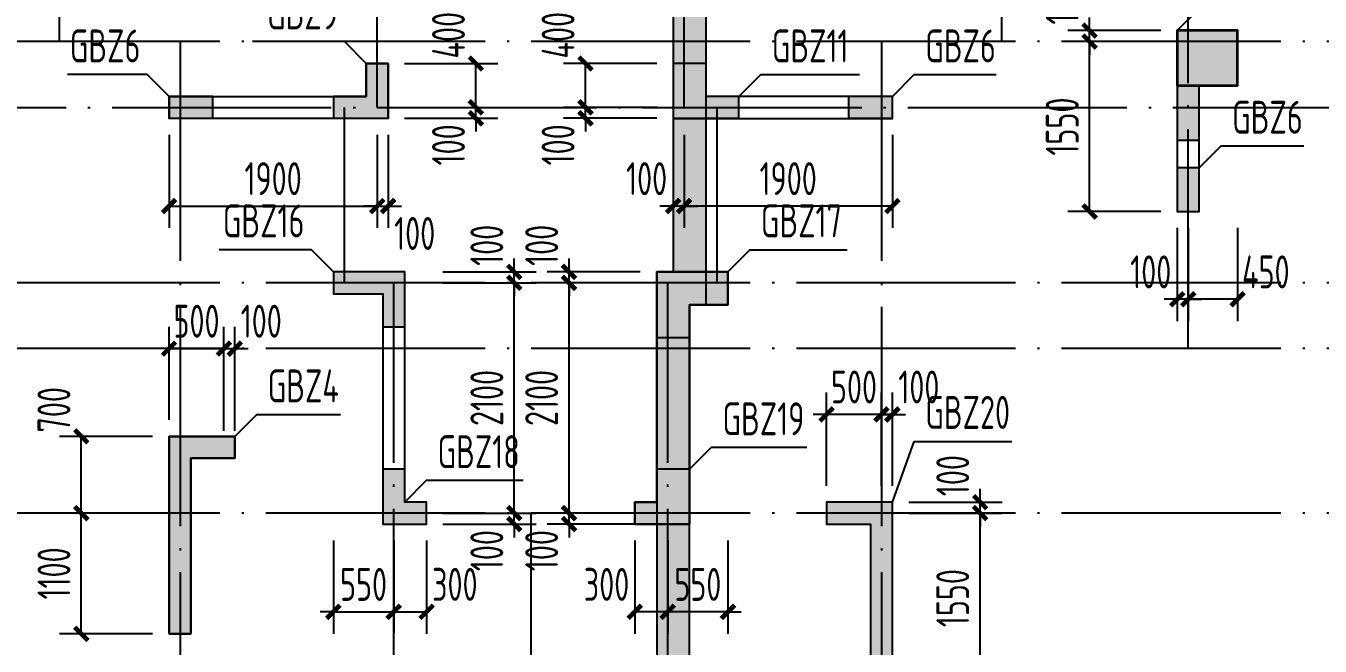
# Model space of a CAD drawing. Extents: x -1712635 to -854203, y -534641 to -21985.
# Drawn here: x -1350826 to -1339017, y -79201 to -73545 of the extents above; entities that cross this region are included whole.
import ezdxf
from ezdxf.enums import TextEntityAlignment as Align

# ---------------------------------------------------------------- set-up
doc = ezdxf.new("R2010")
doc.units = 0
doc.header["$LTSCALE"] = 1000
doc.linetypes.add('DOTE', pattern=[2.42, 2, -0.2, 0.02, -0.2])
doc.layers.get('0').update_dxf_attribs({"linetype": 'CONTINUOUS'})
doc.layers.get('Defpoints').update_dxf_attribs({"linetype": 'CONTINUOUS'})
for name, color, linetype in [('A-DOTE', 10, 'DOTE'), ('COLU_DE_TEXT', 7, 'CONTINUOUS'), ('LABEL', 1, 'CONTINUOUS'), ('S-Q墙填充', 252, 'CONTINUOUS'), ('S-Q墙实线', 6, 'CONTINUOUS'), ('S-Q墙标注', 3, 'CONTINUOUS'), ('S-X详图填充', 252, 'CONTINUOUS'), ('S-X详图实线', 4, 'CONTINUOUS'), ('S-Z柱实线', 6, 'CONTINUOUS')]:
    doc.layers.add(name, color=color, linetype=linetype)
doc.styles.add('TSSD_REIN', font='tssdeng.shx', dxfattribs={"width": 0.7, "height": 300, "bigfont": 'tssdchn.shx'})
doc.styles.add('结构文字', font='zstxt.shx', dxfattribs={"width": 0.7, "bigfont": 'zshz.shx'})
doc.dimstyles.new('STRUCK', dxfattribs={"dimtxt": 400, "dimasz": 121, "dimexe": 200, "dimexo": 150, "dimgap": 115, "dimtad": 1, "dimdec": 0, "dimdsep": 46, "dimtxsty": '结构文字', "dimblk": 'ARCHTICK', "dimcen": 400, "dimclrd": 3, "dimclre": 3, "dimclrt": 7, "dimadec": 0, "dimazin": 0, "dimtfac": 1, "dimtdec": 0, "dimtix": 1, "dimtmove": 2, "dimatfit": 3, "dimldrblk": '_DIMX', "dimfxl": 0, "dimtolj": 1, "dimtzin": 0, "dimarcsym": 0})

# ---------------------------------------------------------------- blocks, each defined once
blk = doc.blocks.new('20210825.16054437')
at = {"layer": 'S-Q墙填充'}
h = blk.add_hatch(dxfattribs=at)
h.set_pattern_fill('ARMORED', color=252, scale=50, style=0)
h.set_pattern_definition([(50, (-14650.7, 18149.76), (358.63, -31.376), [37.5, -412.5]), (355, (-14650.7, 18149.76), (-69.3757, 376.096), [30, -330]), (100.4514, (-14620.8, 18147.15), (289.2547, 344.72), [31.87, -350.571]), (46.1842, (-14650.7, 18249.76), (533.6205, -82.7595), [56.25, -618.75]), (96.6356, (-14606.23, 18242.87), (467.331, 487.059), [47.805, -525.856]), (351.1842, (-14650.7, 18249.76), (467.331, 487.059), [45, -495]), (21, (-14600.7, 18224.76), (298.4535, -201.3094), [37.5, -412.5]), (326, (-14600.7, 18224.76), (121.6577, 362.575), [30, -330]), (71.4514, (-14575.83, 18208), (420.1113, 161.2652), [31.87, -350.571]), (37.5, (-14650.7, 18149.76), (6.0799, 166.4469), [0, -326, 0, -335, 0, -331.25]), (7.5, (-14650.7, 18149.76), (131.5348, 197.2059), [0, -191, 0, -318.5, 0, -126.25]), (327.5, (-14762.2, 18149.76), (266.9112, -11.2774), [0, -125, 0, -390, 0, -517.5]), (317.5, (-14812.2, 18149.76), (291.593, 50.0525), [0, -162.5, 0, -259, 0, -367.5]), (45, (-14650.7, 18149.76), (-176.7767, 176.7767), [])])
h.paths.add_polyline_path([(150, 5500), (0, 5500), (0, 200), (1950, 200), (1950, 500), (300, 500), (300, 5200), (450, 5200), (450, 11150), (150, 11150)])
blk = doc.blocks.new('_ArchTick')
at = {"color": 0, "const_width": 0.35}
blk.add_lwpolyline([(-0.5, -0.5), (0.5, 0.5)], dxfattribs=at)
blk = doc.blocks.new('*D578')
at = {"layer": 'Defpoints', "color": 0}
for p in [(-1347520, -74288), (-1347520, -74388), (-1346720, -74288)]:
    blk.add_point(p, dxfattribs=at)
at = {"layer": 'S-Q墙标注', "color": 3, "lineweight": -2}
for p, q in [((-1346720, -74288), (-1346720, -74167)), ((-1347370, -74288), (-1346520, -74288)), ((-1347370, -74388), (-1346520, -74388)), ((-1346720, -74388), (-1346720, -74288)), ((-1346720, -74388), (-1346720, -74509))]:
    blk.add_line(p, q, dxfattribs=at)
at = {"layer": 'S-Q墙标注', "color": 3, "lineweight": -2, "xscale": 121, "yscale": 121, "zscale": 121}
for p, rotation in [((-1346720, -74288), 270), ((-1346720, -74388), 90)]:
    blk.add_blockref('_ArchTick', p, dxfattribs=dict(at, rotation=rotation))
at = {"layer": 'S-Q墙标注', "color": 7, "insert": (-1346970, -74630), "char_height": 300, "attachment_point": 5, "rotation": 90, "style": 'TSSD_REIN'}
blk.add_mtext('\\A1;100', dxfattribs=at)
blk = doc.blocks.new('_DIMX')
blk.add_line((-150, 0), (150, 0))
at = {"const_width": 50}
blk.add_lwpolyline([(-70, -70), (70, 70)], dxfattribs=at)
blk = doc.blocks.new('*D579')
at = {"layer": 'Defpoints', "color": 0}
for p in [(-1347520, -73888), (-1346720, -73888), (-1347520, -74288)]:
    blk.add_point(p, dxfattribs=at)
at = {"layer": 'S-Q墙标注', "color": 3, "lineweight": -2}
for p, q in [((-1347370, -73888), (-1346520, -73888)), ((-1346720, -74288), (-1346720, -73888)), ((-1347370, -74288), (-1346520, -74288))]:
    blk.add_line(p, q, dxfattribs=at)
at = {"layer": 'S-Q墙标注', "color": 3, "lineweight": -2, "xscale": 121, "yscale": 121, "zscale": 121}
for p, rotation in [((-1346720, -73888), 90), ((-1346720, -74288), 270)]:
    blk.add_blockref('_ArchTick', p, dxfattribs=dict(at, rotation=rotation))
at = {"layer": 'S-Q墙标注', "color": 7, "insert": (-1346970, -73630), "char_height": 300, "attachment_point": 5, "rotation": 90, "style": 'TSSD_REIN'}
blk.add_mtext('\\A1;400', dxfattribs=at)
blk = doc.blocks.new('*D580')
at = {"layer": 'Defpoints', "color": 0}
for p in [(-1349520, -74388), (-1347620, -74388), (-1347620, -75188)]:
    blk.add_point(p, dxfattribs=at)
at = {"layer": 'S-Q墙标注', "color": 3, "lineweight": -2}
for p, q in [((-1349520, -74538), (-1349520, -75388)), ((-1347620, -74538), (-1347620, -75388)), ((-1349520, -75188), (-1347620, -75188))]:
    blk.add_line(p, q, dxfattribs=at)
at = {"layer": 'S-Q墙标注', "color": 3, "lineweight": -2, "xscale": 121, "yscale": 121, "zscale": 121, "rotation": 180}
blk.add_blockref('_ArchTick', (-1349520, -75188), dxfattribs=at)
at = {"layer": 'S-Q墙标注', "color": 3, "lineweight": -2, "xscale": 121, "yscale": 121, "zscale": 121}
blk.add_blockref('_ArchTick', (-1347620, -75188), dxfattribs=at)
at = {"layer": 'S-Q墙标注', "color": 7, "insert": (-1348570, -74938), "char_height": 300, "attachment_point": 5, "style": 'TSSD_REIN'}
blk.add_mtext('\\A1;1900', dxfattribs=at)
blk = doc.blocks.new('*D581')
at = {"layer": 'Defpoints', "color": 0}
for p in [(-1347620, -74388), (-1347520, -74388), (-1347520, -75188)]:
    blk.add_point(p, dxfattribs=at)
at = {"layer": 'S-Q墙标注', "color": 3, "lineweight": -2}
for p, q in [((-1347620, -74538), (-1347620, -75388)), ((-1347520, -74538), (-1347520, -75388)), ((-1347620, -75188), (-1347741, -75188)), ((-1347620, -75188), (-1347520, -75188)), ((-1347520, -75188), (-1347399, -75188))]:
    blk.add_line(p, q, dxfattribs=at)
at = {"layer": 'S-Q墙标注', "color": 3, "lineweight": -2, "xscale": 121, "yscale": 121, "zscale": 121}
blk.add_blockref('_ArchTick', (-1347620, -75188), dxfattribs=at)
at = {"layer": 'S-Q墙标注', "color": 3, "lineweight": -2, "xscale": 121, "yscale": 121, "zscale": 121, "rotation": 180}
blk.add_blockref('_ArchTick', (-1347520, -75188), dxfattribs=at)
at = {"layer": 'S-Q墙标注', "color": 7, "insert": (-1347278, -75438), "char_height": 300, "attachment_point": 5, "style": 'TSSD_REIN'}
blk.add_mtext('\\A1;100', dxfattribs=at)
blk = doc.blocks.new('*D586')
at = {"layer": 'Defpoints', "color": 0}
for p in [(-1348020, -78088), (-1347470, -78088), (-1347470, -78888)]:
    blk.add_point(p, dxfattribs=at)
at = {"layer": 'S-Q墙标注', "color": 3, "lineweight": -2}
for p, q in [((-1348020, -78238), (-1348020, -79088)), ((-1347470, -78238), (-1347470, -79088)), ((-1348020, -78888), (-1348141, -78888)), ((-1348020, -78888), (-1347470, -78888)), ((-1347470, -78888), (-1347349, -78888))]:
    blk.add_line(p, q, dxfattribs=at)
at = {"layer": 'S-Q墙标注', "color": 3, "lineweight": -2, "xscale": 121, "yscale": 121, "zscale": 121}
blk.add_blockref('_ArchTick', (-1348020, -78888), dxfattribs=at)
at = {"layer": 'S-Q墙标注', "color": 3, "lineweight": -2, "xscale": 121, "yscale": 121, "zscale": 121, "rotation": 180}
blk.add_blockref('_ArchTick', (-1347470, -78888), dxfattribs=at)
at = {"layer": 'S-Q墙标注', "color": 7, "insert": (-1347745, -78638), "char_height": 300, "attachment_point": 5, "style": 'TSSD_REIN'}
blk.add_mtext('\\A1;550', dxfattribs=at)
blk = doc.blocks.new('*D587')
at = {"layer": 'Defpoints', "color": 0}
for p in [(-1347470, -78088), (-1347170, -78088), (-1347170, -78888)]:
    blk.add_point(p, dxfattribs=at)
at = {"layer": 'S-Q墙标注', "color": 3, "lineweight": -2}
for p, q in [((-1347470, -78238), (-1347470, -79088)), ((-1347170, -78238), (-1347170, -79088)), ((-1347470, -78888), (-1347170, -78888))]:
    blk.add_line(p, q, dxfattribs=at)
at = {"layer": 'S-Q墙标注', "color": 3, "lineweight": -2, "xscale": 121, "yscale": 121, "zscale": 121, "rotation": 180}
blk.add_blockref('_ArchTick', (-1347470, -78888), dxfattribs=at)
at = {"layer": 'S-Q墙标注', "color": 3, "lineweight": -2, "xscale": 121, "yscale": 121, "zscale": 121}
blk.add_blockref('_ArchTick', (-1347170, -78888), dxfattribs=at)
at = {"layer": 'S-Q墙标注', "color": 7, "insert": (-1346912, -78638), "char_height": 300, "attachment_point": 5, "style": 'TSSD_REIN'}
blk.add_mtext('\\A1;300', dxfattribs=at)
blk = doc.blocks.new('*D605')
at = {"layer": 'Defpoints', "color": 0}
for p in [(-1338870, -72788), (-1338870, -73588), (-1338420, -73588)]:
    blk.add_point(p, dxfattribs=at)
at = {"layer": 'S-Q墙标注', "color": 3, "lineweight": -2}
for p, q in [((-1338870, -73438), (-1338870, -72588)), ((-1338420, -73438), (-1338420, -72588)), ((-1338420, -72788), (-1338870, -72788))]:
    blk.add_line(p, q, dxfattribs=at)
at = {"layer": 'S-Q墙标注', "color": 3, "lineweight": -2, "xscale": 121, "yscale": 121, "zscale": 121, "rotation": 180}
blk.add_blockref('_ArchTick', (-1338870, -72788), dxfattribs=at)
at = {"layer": 'S-Q墙标注', "color": 3, "lineweight": -2, "xscale": 121, "yscale": 121, "zscale": 121}
blk.add_blockref('_ArchTick', (-1338420, -72788), dxfattribs=at)
at = {"layer": 'S-Q墙标注', "color": 7, "insert": (-1339128, -72538), "char_height": 300, "attachment_point": 5, "style": 'TSSD_REIN'}
blk.add_mtext('\\A1;450', dxfattribs=at)
blk = doc.blocks.new('*D606')
at = {"layer": 'Defpoints', "color": 0}
for p in [(-1341120, -73688), (-1340320, -73688), (-1340320, -75238)]:
    blk.add_point(p, dxfattribs=at)
at = {"layer": 'S-Q墙标注', "color": 3, "lineweight": -2}
for p, q in [((-1340470, -73688), (-1341320, -73688)), ((-1341120, -75238), (-1341120, -73688)), ((-1340470, -75238), (-1341320, -75238))]:
    blk.add_line(p, q, dxfattribs=at)
at = {"layer": 'S-Q墙标注', "color": 3, "lineweight": -2, "xscale": 121, "yscale": 121, "zscale": 121}
for p, rotation in [((-1341120, -73688), 90), ((-1341120, -75238), 270)]:
    blk.add_blockref('_ArchTick', p, dxfattribs=dict(at, rotation=rotation))
at = {"layer": 'S-Q墙标注', "color": 7, "insert": (-1341370, -74463), "char_height": 300, "attachment_point": 5, "rotation": 90, "style": 'TSSD_REIN'}
blk.add_mtext('\\A1;1550', dxfattribs=at)
blk = doc.blocks.new('*D607')
at = {"layer": 'Defpoints', "color": 0}
for p in [(-1341120, -73588), (-1340320, -73588), (-1340320, -73688)]:
    blk.add_point(p, dxfattribs=at)
at = {"layer": 'S-Q墙标注', "color": 3, "lineweight": -2}
for p, q in [((-1341120, -73588), (-1341120, -73467)), ((-1340470, -73588), (-1341320, -73588)), ((-1340470, -73688), (-1341320, -73688)), ((-1341120, -73688), (-1341120, -73588)), ((-1341120, -73688), (-1341120, -73809))]:
    blk.add_line(p, q, dxfattribs=at)
at = {"layer": 'S-Q墙标注', "color": 3, "lineweight": -2, "xscale": 121, "yscale": 121, "zscale": 121}
for p, rotation in [((-1341120, -73588), 270), ((-1341120, -73688), 90)]:
    blk.add_blockref('_ArchTick', p, dxfattribs=dict(at, rotation=rotation))
at = {"layer": 'S-Q墙标注', "color": 7, "insert": (-1341370, -73346), "char_height": 300, "attachment_point": 5, "rotation": 90, "style": 'TSSD_REIN'}
blk.add_mtext('\\A1;100', dxfattribs=at)
blk = doc.blocks.new('*D608')
at = {"layer": 'Defpoints', "color": 0}
for p in [(-1340220, -75238), (-1339770, -75238), (-1340220, -76038)]:
    blk.add_point(p, dxfattribs=at)
at = {"layer": 'S-Q墙标注', "color": 3, "lineweight": -2}
for p, q in [((-1340220, -75388), (-1340220, -76238)), ((-1339770, -75388), (-1339770, -76238)), ((-1339770, -76038), (-1340220, -76038))]:
    blk.add_line(p, q, dxfattribs=at)
at = {"layer": 'S-Q墙标注', "color": 3, "lineweight": -2, "xscale": 121, "yscale": 121, "zscale": 121, "rotation": 180}
blk.add_blockref('_ArchTick', (-1340220, -76038), dxfattribs=at)
at = {"layer": 'S-Q墙标注', "color": 3, "lineweight": -2, "xscale": 121, "yscale": 121, "zscale": 121}
blk.add_blockref('_ArchTick', (-1339770, -76038), dxfattribs=at)
at = {"layer": 'S-Q墙标注', "color": 7, "insert": (-1339512, -75788), "char_height": 300, "attachment_point": 5, "style": 'TSSD_REIN'}
blk.add_mtext('\\A1;450', dxfattribs=at)
blk = doc.blocks.new('*D609')
at = {"layer": 'Defpoints', "color": 0}
for p in [(-1340320, -75238), (-1340220, -75238), (-1340320, -76038)]:
    blk.add_point(p, dxfattribs=at)
at = {"layer": 'S-Q墙标注', "color": 3, "lineweight": -2}
for p, q in [((-1340320, -75388), (-1340320, -76238)), ((-1340220, -75388), (-1340220, -76238)), ((-1340320, -76038), (-1340441, -76038)), ((-1340220, -76038), (-1340320, -76038)), ((-1340220, -76038), (-1340099, -76038))]:
    blk.add_line(p, q, dxfattribs=at)
at = {"layer": 'S-Q墙标注', "color": 3, "lineweight": -2, "xscale": 121, "yscale": 121, "zscale": 121}
blk.add_blockref('_ArchTick', (-1340320, -76038), dxfattribs=at)
at = {"layer": 'S-Q墙标注', "color": 3, "lineweight": -2, "xscale": 121, "yscale": 121, "zscale": 121, "rotation": 180}
blk.add_blockref('_ArchTick', (-1340220, -76038), dxfattribs=at)
at = {"layer": 'S-Q墙标注', "color": 7, "insert": (-1340562, -75788), "char_height": 300, "attachment_point": 5, "style": 'TSSD_REIN'}
blk.add_mtext('\\A1;100', dxfattribs=at)
blk = doc.blocks.new('*D610')
at = {"layer": 'Defpoints', "color": 0}
for p in [(-1345720, -74288), (-1344920, -74288), (-1344920, -74388)]:
    blk.add_point(p, dxfattribs=at)
at = {"layer": 'S-Q墙标注', "color": 3, "lineweight": -2}
for p, q in [((-1345720, -74288), (-1345720, -74167)), ((-1345070, -74288), (-1345920, -74288)), ((-1345070, -74388), (-1345920, -74388)), ((-1345720, -74388), (-1345720, -74288)), ((-1345720, -74388), (-1345720, -74509))]:
    blk.add_line(p, q, dxfattribs=at)
at = {"layer": 'S-Q墙标注', "color": 3, "lineweight": -2, "xscale": 121, "yscale": 121, "zscale": 121}
for p, rotation in [((-1345720, -74288), 270), ((-1345720, -74388), 90)]:
    blk.add_blockref('_ArchTick', p, dxfattribs=dict(at, rotation=rotation))
at = {"layer": 'S-Q墙标注', "color": 7, "insert": (-1345970, -74630), "char_height": 300, "attachment_point": 5, "rotation": 90, "style": 'TSSD_REIN'}
blk.add_mtext('\\A1;100', dxfattribs=at)
blk = doc.blocks.new('*D611')
at = {"layer": 'Defpoints', "color": 0}
for p in [(-1345720, -73888), (-1344920, -73888), (-1344920, -74288)]:
    blk.add_point(p, dxfattribs=at)
at = {"layer": 'S-Q墙标注', "color": 3, "lineweight": -2}
for p, q in [((-1345070, -73888), (-1345920, -73888)), ((-1345720, -74288), (-1345720, -73888)), ((-1345070, -74288), (-1345920, -74288))]:
    blk.add_line(p, q, dxfattribs=at)
at = {"layer": 'S-Q墙标注', "color": 3, "lineweight": -2, "xscale": 121, "yscale": 121, "zscale": 121}
for p, rotation in [((-1345720, -73888), 90), ((-1345720, -74288), 270)]:
    blk.add_blockref('_ArchTick', p, dxfattribs=dict(at, rotation=rotation))
at = {"layer": 'S-Q墙标注', "color": 7, "insert": (-1345970, -73630), "char_height": 300, "attachment_point": 5, "rotation": 90, "style": 'TSSD_REIN'}
blk.add_mtext('\\A1;400', dxfattribs=at)
blk = doc.blocks.new('*D612')
at = {"layer": 'Defpoints', "color": 0}
for p in [(-1344820, -74388), (-1342920, -74388), (-1344820, -75188)]:
    blk.add_point(p, dxfattribs=at)
at = {"layer": 'S-Q墙标注', "color": 3, "lineweight": -2}
for p, q in [((-1344820, -74538), (-1344820, -75388)), ((-1342920, -74538), (-1342920, -75388)), ((-1342920, -75188), (-1344820, -75188))]:
    blk.add_line(p, q, dxfattribs=at)
at = {"layer": 'S-Q墙标注', "color": 3, "lineweight": -2, "xscale": 121, "yscale": 121, "zscale": 121, "rotation": 180}
blk.add_blockref('_ArchTick', (-1344820, -75188), dxfattribs=at)
at = {"layer": 'S-Q墙标注', "color": 3, "lineweight": -2, "xscale": 121, "yscale": 121, "zscale": 121}
blk.add_blockref('_ArchTick', (-1342920, -75188), dxfattribs=at)
at = {"layer": 'S-Q墙标注', "color": 7, "insert": (-1343870, -74938), "char_height": 300, "attachment_point": 5, "style": 'TSSD_REIN'}
blk.add_mtext('\\A1;1900', dxfattribs=at)
blk = doc.blocks.new('*D613')
at = {"layer": 'Defpoints', "color": 0}
for p in [(-1344920, -74388), (-1344820, -74388), (-1344920, -75188)]:
    blk.add_point(p, dxfattribs=at)
at = {"layer": 'S-Q墙标注', "color": 3, "lineweight": -2}
for p, q in [((-1344920, -74538), (-1344920, -75388)), ((-1344820, -74538), (-1344820, -75388)), ((-1344920, -75188), (-1345041, -75188)), ((-1344820, -75188), (-1344920, -75188)), ((-1344820, -75188), (-1344699, -75188))]:
    blk.add_line(p, q, dxfattribs=at)
at = {"layer": 'S-Q墙标注', "color": 3, "lineweight": -2, "xscale": 121, "yscale": 121, "zscale": 121}
blk.add_blockref('_ArchTick', (-1344920, -75188), dxfattribs=at)
at = {"layer": 'S-Q墙标注', "color": 3, "lineweight": -2, "xscale": 121, "yscale": 121, "zscale": 121, "rotation": 180}
blk.add_blockref('_ArchTick', (-1344820, -75188), dxfattribs=at)
at = {"layer": 'S-Q墙标注', "color": 7, "insert": (-1345162, -74938), "char_height": 300, "attachment_point": 5, "style": 'TSSD_REIN'}
blk.add_mtext('\\A1;100', dxfattribs=at)
blk = doc.blocks.new('*D618')
at = {"layer": 'Defpoints', "color": 0}
for p in [(-1344970, -78088), (-1344420, -78088), (-1344970, -78888)]:
    blk.add_point(p, dxfattribs=at)
at = {"layer": 'S-Q墙标注', "color": 3, "lineweight": -2}
for p, q in [((-1344970, -78238), (-1344970, -79088)), ((-1344420, -78238), (-1344420, -79088)), ((-1344970, -78888), (-1345091, -78888)), ((-1344420, -78888), (-1344970, -78888)), ((-1344420, -78888), (-1344299, -78888))]:
    blk.add_line(p, q, dxfattribs=at)
at = {"layer": 'S-Q墙标注', "color": 3, "lineweight": -2, "xscale": 121, "yscale": 121, "zscale": 121}
blk.add_blockref('_ArchTick', (-1344970, -78888), dxfattribs=at)
at = {"layer": 'S-Q墙标注', "color": 3, "lineweight": -2, "xscale": 121, "yscale": 121, "zscale": 121, "rotation": 180}
blk.add_blockref('_ArchTick', (-1344420, -78888), dxfattribs=at)
at = {"layer": 'S-Q墙标注', "color": 7, "insert": (-1344695, -78638), "char_height": 300, "attachment_point": 5, "style": 'TSSD_REIN'}
blk.add_mtext('\\A1;550', dxfattribs=at)
blk = doc.blocks.new('*D619')
at = {"layer": 'Defpoints', "color": 0}
for p in [(-1345270, -78088), (-1344970, -78088), (-1345270, -78888)]:
    blk.add_point(p, dxfattribs=at)
at = {"layer": 'S-Q墙标注', "color": 3, "lineweight": -2}
for p, q in [((-1345270, -78238), (-1345270, -79088)), ((-1344970, -78238), (-1344970, -79088)), ((-1344970, -78888), (-1345270, -78888))]:
    blk.add_line(p, q, dxfattribs=at)
at = {"layer": 'S-Q墙标注', "color": 3, "lineweight": -2, "xscale": 121, "yscale": 121, "zscale": 121, "rotation": 180}
blk.add_blockref('_ArchTick', (-1345270, -78888), dxfattribs=at)
at = {"layer": 'S-Q墙标注', "color": 3, "lineweight": -2, "xscale": 121, "yscale": 121, "zscale": 121}
blk.add_blockref('_ArchTick', (-1344970, -78888), dxfattribs=at)
at = {"layer": 'S-Q墙标注', "color": 7, "insert": (-1345528, -78638), "char_height": 300, "attachment_point": 5, "style": 'TSSD_REIN'}
blk.add_mtext('\\A1;300', dxfattribs=at)
blk = doc.blocks.new('*D695')
at = {"layer": 'Defpoints', "color": 0}
for p in [(-1350320, -77988), (-1349520, -77988), (-1349520, -79088)]:
    blk.add_point(p, dxfattribs=at)
at = {"layer": 'S-Q墙标注', "color": 3, "lineweight": -2}
for p, q in [((-1349670, -77988), (-1350520, -77988)), ((-1350320, -79088), (-1350320, -77988)), ((-1349670, -79088), (-1350520, -79088))]:
    blk.add_line(p, q, dxfattribs=at)
at = {"layer": 'S-Q墙标注', "color": 3, "lineweight": -2, "xscale": 121, "yscale": 121, "zscale": 121}
for p, rotation in [((-1350320, -77988), 90), ((-1350320, -79088), 270)]:
    blk.add_blockref('_ArchTick', p, dxfattribs=dict(at, rotation=rotation))
at = {"layer": 'S-Q墙标注', "color": 7, "insert": (-1350570, -78538), "char_height": 300, "attachment_point": 5, "rotation": 90, "style": 'TSSD_REIN'}
blk.add_mtext('\\A1;1100', dxfattribs=at)
blk = doc.blocks.new('*D696')
at = {"layer": 'Defpoints', "color": 0}
for p in [(-1350320, -77288), (-1349520, -77288), (-1349520, -77988)]:
    blk.add_point(p, dxfattribs=at)
at = {"layer": 'S-Q墙标注', "color": 3, "lineweight": -2}
for p, q in [((-1349670, -77288), (-1350520, -77288)), ((-1350320, -77988), (-1350320, -77288)), ((-1349670, -77988), (-1350520, -77988))]:
    blk.add_line(p, q, dxfattribs=at)
at = {"layer": 'S-Q墙标注', "color": 3, "lineweight": -2, "xscale": 121, "yscale": 121, "zscale": 121}
for p, rotation in [((-1350320, -77288), 90), ((-1350320, -77988), 270)]:
    blk.add_blockref('_ArchTick', p, dxfattribs=dict(at, rotation=rotation))
at = {"layer": 'S-Q墙标注', "color": 7, "insert": (-1350570, -77046), "char_height": 300, "attachment_point": 5, "rotation": 90, "style": 'TSSD_REIN'}
blk.add_mtext('\\A1;700', dxfattribs=at)
blk = doc.blocks.new('*D697')
at = {"layer": 'Defpoints', "color": 0}
for p in [(-1349019, -76488), (-1349520, -77288), (-1349019, -77388)]:
    blk.add_point(p, dxfattribs=at)
at = {"layer": 'S-Q墙标注', "color": 3, "lineweight": -2}
for p, q in [((-1349520, -77138), (-1349520, -76288)), ((-1349019, -77238), (-1349019, -76288)), ((-1349520, -76488), (-1349641, -76488)), ((-1349520, -76488), (-1349019, -76488)), ((-1349019, -76488), (-1348898, -76488))]:
    blk.add_line(p, q, dxfattribs=at)
at = {"layer": 'S-Q墙标注', "color": 3, "lineweight": -2, "xscale": 121, "yscale": 121, "zscale": 121}
blk.add_blockref('_ArchTick', (-1349520, -76488), dxfattribs=at)
at = {"layer": 'S-Q墙标注', "color": 3, "lineweight": -2, "xscale": 121, "yscale": 121, "zscale": 121, "rotation": 180}
blk.add_blockref('_ArchTick', (-1349019, -76488), dxfattribs=at)
at = {"layer": 'S-Q墙标注', "color": 7, "insert": (-1349269, -76238), "char_height": 300, "attachment_point": 5, "style": 'TSSD_REIN'}
blk.add_mtext('\\A1;500', dxfattribs=at)
blk = doc.blocks.new('*D698')
at = {"layer": 'Defpoints', "color": 0}
for p in [(-1348920, -76488), (-1349019, -77388), (-1348920, -77388)]:
    blk.add_point(p, dxfattribs=at)
at = {"layer": 'S-Q墙标注', "color": 3, "lineweight": -2}
for p, q in [((-1349019, -77238), (-1349019, -76288)), ((-1348920, -77238), (-1348920, -76288)), ((-1349019, -76488), (-1349140, -76488)), ((-1349019, -76488), (-1348920, -76488)), ((-1348920, -76488), (-1348799, -76488))]:
    blk.add_line(p, q, dxfattribs=at)
at = {"layer": 'S-Q墙标注', "color": 3, "lineweight": -2, "xscale": 121, "yscale": 121, "zscale": 121}
blk.add_blockref('_ArchTick', (-1349019, -76488), dxfattribs=at)
at = {"layer": 'S-Q墙标注', "color": 3, "lineweight": -2, "xscale": 121, "yscale": 121, "zscale": 121, "rotation": 180}
blk.add_blockref('_ArchTick', (-1348920, -76488), dxfattribs=at)
at = {"layer": 'S-Q墙标注', "color": 7, "insert": (-1348678, -76238), "char_height": 300, "attachment_point": 5, "style": 'TSSD_REIN'}
blk.add_mtext('\\A1;100', dxfattribs=at)
blk = doc.blocks.new('*D699')
at = {"layer": 'Defpoints', "color": 0}
for p in [(-1342920, -77888), (-1342119, -77888), (-1342920, -77988)]:
    blk.add_point(p, dxfattribs=at)
at = {"layer": 'S-Q墙标注', "color": 3, "lineweight": -2}
for p, q in [((-1342119, -77888), (-1342119, -77767)), ((-1342770, -77888), (-1341919, -77888)), ((-1342119, -77988), (-1342119, -77888)), ((-1342770, -77988), (-1341919, -77988)), ((-1342119, -77988), (-1342119, -78109))]:
    blk.add_line(p, q, dxfattribs=at)
at = {"layer": 'S-Q墙标注', "color": 3, "lineweight": -2, "xscale": 121, "yscale": 121, "zscale": 121}
for p, rotation in [((-1342119, -77888), 270), ((-1342119, -77988), 90)]:
    blk.add_blockref('_ArchTick', p, dxfattribs=dict(at, rotation=rotation))
at = {"layer": 'S-Q墙标注', "color": 7, "insert": (-1342369, -77646), "char_height": 300, "attachment_point": 5, "rotation": 90, "style": 'TSSD_REIN'}
blk.add_mtext('\\A1;100', dxfattribs=at)
blk = doc.blocks.new('*D700')
at = {"layer": 'Defpoints', "color": 0}
for p in [(-1343020, -77088), (-1343020, -77888), (-1342920, -77888)]:
    blk.add_point(p, dxfattribs=at)
at = {"layer": 'S-Q墙标注', "color": 3, "lineweight": -2}
for p, q in [((-1343020, -77738), (-1343020, -76888)), ((-1342920, -77738), (-1342920, -76888)), ((-1343020, -77088), (-1343141, -77088)), ((-1342920, -77088), (-1343020, -77088)), ((-1342920, -77088), (-1342799, -77088))]:
    blk.add_line(p, q, dxfattribs=at)
at = {"layer": 'S-Q墙标注', "color": 3, "lineweight": -2, "xscale": 121, "yscale": 121, "zscale": 121}
blk.add_blockref('_ArchTick', (-1343020, -77088), dxfattribs=at)
at = {"layer": 'S-Q墙标注', "color": 3, "lineweight": -2, "xscale": 121, "yscale": 121, "zscale": 121, "rotation": 180}
blk.add_blockref('_ArchTick', (-1342920, -77088), dxfattribs=at)
at = {"layer": 'S-Q墙标注', "color": 7, "insert": (-1342678, -76838), "char_height": 300, "attachment_point": 5, "style": 'TSSD_REIN'}
blk.add_mtext('\\A1;100', dxfattribs=at)
blk = doc.blocks.new('*D701')
at = {"layer": 'Defpoints', "color": 0}
for p in [(-1343520, -77088), (-1343520, -77888), (-1343020, -77888)]:
    blk.add_point(p, dxfattribs=at)
at = {"layer": 'S-Q墙标注', "color": 3, "lineweight": -2}
for p, q in [((-1343520, -77738), (-1343520, -76888)), ((-1343020, -77738), (-1343020, -76888)), ((-1343520, -77088), (-1343641, -77088)), ((-1343020, -77088), (-1343520, -77088)), ((-1343020, -77088), (-1342899, -77088))]:
    blk.add_line(p, q, dxfattribs=at)
at = {"layer": 'S-Q墙标注', "color": 3, "lineweight": -2, "xscale": 121, "yscale": 121, "zscale": 121}
blk.add_blockref('_ArchTick', (-1343520, -77088), dxfattribs=at)
at = {"layer": 'S-Q墙标注', "color": 3, "lineweight": -2, "xscale": 121, "yscale": 121, "zscale": 121, "rotation": 180}
blk.add_blockref('_ArchTick', (-1343020, -77088), dxfattribs=at)
at = {"layer": 'S-Q墙标注', "color": 7, "insert": (-1343270, -76838), "char_height": 300, "attachment_point": 5, "style": 'TSSD_REIN'}
blk.add_mtext('\\A1;500', dxfattribs=at)
blk = doc.blocks.new('*D707')
at = {"layer": 'Defpoints', "color": 0}
for p in [(-1347170, -77988), (-1346370, -77988), (-1347170, -78088)]:
    blk.add_point(p, dxfattribs=at)
at = {"layer": 'S-Q墙标注', "color": 3, "lineweight": -2}
for p, q in [((-1346370, -77988), (-1346370, -77867)), ((-1347020, -77988), (-1346170, -77988)), ((-1346370, -78088), (-1346370, -77988)), ((-1347020, -78088), (-1346170, -78088)), ((-1346370, -78088), (-1346370, -78209))]:
    blk.add_line(p, q, dxfattribs=at)
at = {"layer": 'S-Q墙标注', "color": 3, "lineweight": -2, "xscale": 121, "yscale": 121, "zscale": 121}
for p, rotation in [((-1346370, -77988), 270), ((-1346370, -78088), 90)]:
    blk.add_blockref('_ArchTick', p, dxfattribs=dict(at, rotation=rotation))
at = {"layer": 'S-Q墙标注', "color": 7, "insert": (-1346620, -78330), "char_height": 300, "attachment_point": 5, "rotation": 90, "style": 'TSSD_REIN'}
blk.add_mtext('\\A1;100', dxfattribs=at)
blk = doc.blocks.new('*D708')
at = {"layer": 'Defpoints', "color": 0}
for p in [(-1347170, -75888), (-1346370, -75888), (-1347170, -77988)]:
    blk.add_point(p, dxfattribs=at)
at = {"layer": 'S-Q墙标注', "color": 3, "lineweight": -2}
for p, q in [((-1347020, -75888), (-1346170, -75888)), ((-1346370, -77988), (-1346370, -75888)), ((-1347020, -77988), (-1346170, -77988))]:
    blk.add_line(p, q, dxfattribs=at)
at = {"layer": 'S-Q墙标注', "color": 3, "lineweight": -2, "xscale": 121, "yscale": 121, "zscale": 121}
for p, rotation in [((-1346370, -75888), 90), ((-1346370, -77988), 270)]:
    blk.add_blockref('_ArchTick', p, dxfattribs=dict(at, rotation=rotation))
at = {"layer": 'S-Q墙标注', "color": 7, "insert": (-1346620, -76938), "char_height": 300, "attachment_point": 5, "rotation": 90, "style": 'TSSD_REIN'}
blk.add_mtext('\\A1;2100', dxfattribs=at)
blk = doc.blocks.new('*D709')
at = {"layer": 'Defpoints', "color": 0}
for p in [(-1347170, -75788), (-1346370, -75788), (-1347170, -75888)]:
    blk.add_point(p, dxfattribs=at)
at = {"layer": 'S-Q墙标注', "color": 3, "lineweight": -2}
for p, q in [((-1346370, -75788), (-1346370, -75667)), ((-1347020, -75788), (-1346170, -75788)), ((-1346370, -75888), (-1346370, -75788)), ((-1347020, -75888), (-1346170, -75888)), ((-1346370, -75888), (-1346370, -76009))]:
    blk.add_line(p, q, dxfattribs=at)
at = {"layer": 'S-Q墙标注', "color": 3, "lineweight": -2, "xscale": 121, "yscale": 121, "zscale": 121}
for p, rotation in [((-1346370, -75788), 270), ((-1346370, -75888), 90)]:
    blk.add_blockref('_ArchTick', p, dxfattribs=dict(at, rotation=rotation))
at = {"layer": 'S-Q墙标注', "color": 7, "insert": (-1346620, -75546), "char_height": 300, "attachment_point": 5, "rotation": 90, "style": 'TSSD_REIN'}
blk.add_mtext('\\A1;100', dxfattribs=at)
blk = doc.blocks.new('*D710')
at = {"layer": 'Defpoints', "color": 0}
for p in [(-1345870, -77988), (-1345070, -77988), (-1345070, -78088)]:
    blk.add_point(p, dxfattribs=at)
at = {"layer": 'S-Q墙标注', "color": 3, "lineweight": -2}
for p, q in [((-1345870, -77988), (-1345870, -77867)), ((-1345220, -77988), (-1346070, -77988)), ((-1345870, -78088), (-1345870, -77988)), ((-1345220, -78088), (-1346070, -78088)), ((-1345870, -78088), (-1345870, -78209))]:
    blk.add_line(p, q, dxfattribs=at)
at = {"layer": 'S-Q墙标注', "color": 3, "lineweight": -2, "xscale": 121, "yscale": 121, "zscale": 121}
for p, rotation in [((-1345870, -77988), 270), ((-1345870, -78088), 90)]:
    blk.add_blockref('_ArchTick', p, dxfattribs=dict(at, rotation=rotation))
at = {"layer": 'S-Q墙标注', "color": 7, "insert": (-1346120, -78330), "char_height": 300, "attachment_point": 5, "rotation": 90, "style": 'TSSD_REIN'}
blk.add_mtext('\\A1;100', dxfattribs=at)
blk = doc.blocks.new('*D711')
at = {"layer": 'Defpoints', "color": 0}
for p in [(-1345870, -75888), (-1345070, -75888), (-1345070, -77988)]:
    blk.add_point(p, dxfattribs=at)
at = {"layer": 'S-Q墙标注', "color": 3, "lineweight": -2}
for p, q in [((-1345220, -75888), (-1346070, -75888)), ((-1345870, -77988), (-1345870, -75888)), ((-1345220, -77988), (-1346070, -77988))]:
    blk.add_line(p, q, dxfattribs=at)
at = {"layer": 'S-Q墙标注', "color": 3, "lineweight": -2, "xscale": 121, "yscale": 121, "zscale": 121}
for p, rotation in [((-1345870, -75888), 90), ((-1345870, -77988), 270)]:
    blk.add_blockref('_ArchTick', p, dxfattribs=dict(at, rotation=rotation))
at = {"layer": 'S-Q墙标注', "color": 7, "insert": (-1346120, -76938), "char_height": 300, "attachment_point": 5, "rotation": 90, "style": 'TSSD_REIN'}
blk.add_mtext('\\A1;2100', dxfattribs=at)
blk = doc.blocks.new('*D712')
at = {"layer": 'Defpoints', "color": 0}
for p in [(-1345870, -75788), (-1345070, -75788), (-1345070, -75888)]:
    blk.add_point(p, dxfattribs=at)
at = {"layer": 'S-Q墙标注', "color": 3, "lineweight": -2}
for p, q in [((-1345870, -75788), (-1345870, -75667)), ((-1345220, -75788), (-1346070, -75788)), ((-1345870, -75888), (-1345870, -75788)), ((-1345220, -75888), (-1346070, -75888)), ((-1345870, -75888), (-1345870, -76009))]:
    blk.add_line(p, q, dxfattribs=at)
at = {"layer": 'S-Q墙标注', "color": 3, "lineweight": -2, "xscale": 121, "yscale": 121, "zscale": 121}
for p, rotation in [((-1345870, -75788), 270), ((-1345870, -75888), 90)]:
    blk.add_blockref('_ArchTick', p, dxfattribs=dict(at, rotation=rotation))
at = {"layer": 'S-Q墙标注', "color": 7, "insert": (-1346120, -75546), "char_height": 300, "attachment_point": 5, "rotation": 90, "style": 'TSSD_REIN'}
blk.add_mtext('\\A1;100', dxfattribs=at)
blk = doc.blocks.new('*D719')
at = {"layer": 'Defpoints', "color": 0}
for p in [(-1342920, -77988), (-1342119, -77988), (-1342920, -79538)]:
    blk.add_point(p, dxfattribs=at)
at = {"layer": 'S-Q墙标注', "color": 3, "lineweight": -2}
for p, q in [((-1342770, -77988), (-1341919, -77988)), ((-1342119, -79538), (-1342119, -77988)), ((-1342770, -79538), (-1341919, -79538))]:
    blk.add_line(p, q, dxfattribs=at)
at = {"layer": 'S-Q墙标注', "color": 3, "lineweight": -2, "xscale": 121, "yscale": 121, "zscale": 121}
for p, rotation in [((-1342119, -77988), 90), ((-1342119, -79538), 270)]:
    blk.add_blockref('_ArchTick', p, dxfattribs=dict(at, rotation=rotation))
at = {"layer": 'S-Q墙标注', "color": 7, "insert": (-1342369, -78763), "char_height": 300, "attachment_point": 5, "rotation": 90, "style": 'TSSD_REIN'}
blk.add_mtext('\\A1;1550', dxfattribs=at)
blk = doc.blocks.new('20210825.17464595')
at = {"layer": 'A-DOTE'}
for p, q in [((12800, 14700), (12800, 22300)), ((15700, 14100.3), (15700, 22300)), ((18500, 14100.3), (18500, 22300)), ((21400, 14700), (21400, 22300)), ((23100, 11900), (23100, 22300)), ((57823.9, 14700), (3600, 14700)), ((13900.2, 14700), (13900, 3600)), ((20299.8, 14700), (20300, 3600)), ((3600, 14100.3), (57823.9, 14100.3)), ((15400, 12500), (15400, 14100)), ((18800, 12500), (18800, 14100)), ((57823.9, 12500), (3600, 12500)), ((15850, 3600), (15850, 12500)), ((18350, 3600), (18350, 12500)), ((57823.9, 11900), (3600, 11900)), ((57823.9, 10400), (3600, 10400)), ((17100, 10400), (17100, 3600))]:
    blk.add_line(p, q, dxfattribs=at)

msp = doc.modelspace()

# ---------------------------------------------------------------- hatches: boundary and pattern name
at = {"layer": 'S-X详图填充'}
h = msp.add_hatch(color=256, dxfattribs=at)
h.dxf.hatch_style = 1
h.paths.add_polyline_path([(-1340319.65, -74587.99), (-1340119.65, -74587.99), (-1340119.65, -74088.01), (-1339769.65, -74088.01), (-1339769.75, -73587.99), (-1340319.65, -73587.99)])
h = msp.add_hatch(color=256, dxfattribs=at)
h.dxf.hatch_style = 1
h.paths.add_polyline_path([(-1348019.65, -74187.73), (-1348019.65, -74387.73), (-1347519.65, -74387.73), (-1347519.65, -73887.73), (-1347719.65, -73887.73), (-1347719.65, -74187.73)])
h = msp.add_hatch(color=256, dxfattribs=at)
h.dxf.hatch_style = 1
h.paths.add_polyline_path([(-1344319.65, -74387.73), (-1344319.65, -74187.73), (-1344619.65, -74187.73), (-1344619.65, -73887.73), (-1344919.65, -73887.73), (-1344919.65, -74387.73)])
h = msp.add_hatch(color=256, dxfattribs=at)
h.dxf.hatch_style = 1
h.paths.add_polyline_path([(-1349119.65, -74387.73), (-1349119.65, -74187.73), (-1349519.65, -74187.73), (-1349519.65, -74387.73)])
h = msp.add_hatch(color=256, dxfattribs=at)
h.dxf.hatch_style = 1
h.paths.add_polyline_path([(-1343319.65, -74187.73), (-1343319.65, -74387.73), (-1342919.65, -74387.73), (-1342919.65, -74187.73)])
h = msp.add_hatch(color=256, dxfattribs=at)
h.dxf.hatch_style = 1
h.paths.add_polyline_path([(-1340119.65, -74837.99), (-1340319.65, -74837.99), (-1340319.65, -75237.99), (-1340119.65, -75237.99)])
h = msp.add_hatch(color=256, dxfattribs=at)
h.dxf.hatch_style = 1
h.paths.add_polyline_path([(-1347569.65, -76287.99), (-1347369.65, -76287.99), (-1347369.65, -75787.99), (-1348019.72, -75787.99), (-1348019.72, -75987.99), (-1347569.65, -75987.99)])
h = msp.add_hatch(color=256, dxfattribs=at)
h.dxf.hatch_style = 1
h.paths.add_polyline_path([(-1345069.65, -76387.99), (-1344769.65, -76387.99), (-1344769.65, -76087.99), (-1344419.78, -76087.99), (-1344419.78, -75787.99), (-1345069.65, -75787.99)])
h = msp.add_hatch(color=256, dxfattribs=at)
h.dxf.hatch_style = 1
h.paths.add_polyline_path([(-1349319.51, -79088.01), (-1349319.64, -77488), (-1348919.64, -77488), (-1348919.64, -77288), (-1349519.64, -77288), (-1349519.51, -79088.01)])
h = msp.add_hatch(color=256, dxfattribs=at)
h.dxf.hatch_style = 1
h.paths.add_polyline_path([(-1347369.65, -77587.99), (-1347569.65, -77587.99), (-1347569.65, -78087.99), (-1347169.65, -78087.99), (-1347169.65, -77887.99), (-1347369.65, -77887.99)])
h = msp.add_hatch(color=256, dxfattribs=at)
h.dxf.hatch_style = 1
h.paths.add_polyline_path([(-1344769.65, -77587.99), (-1345069.65, -77587.99), (-1345069.65, -77887.99), (-1345269.65, -77887.99), (-1345269.65, -78087.99), (-1344769.65, -78087.99)])
h = msp.add_hatch(color=256, dxfattribs=at)
h.dxf.hatch_style = 1
h.paths.add_polyline_path([(-1343119.65, -79538.01), (-1342919.65, -79538.01), (-1342919.66, -77887.99), (-1343519.66, -77887.99), (-1343519.66, -78087.99), (-1343119.66, -78087.99)])

# ---------------------------------------------------------------- linework, layer by layer
at = {"layer": 'LABEL', "color": 6}
for points in [[(-1340319.65, -73587.99), (-1340119.65, -73387.99), (-1339253.25, -73387.99)], [(-1347719.65, -73887.73), (-1347919.65, -73687.73), (-1348759.65, -73687.73)], [(-1349519.65, -74187.73), (-1349719.65, -73987.73), (-1350445.14, -73987.73)], [(-1344319.65, -74187.73), (-1344119.65, -73987.73), (-1343220.72, -73987.73)], [(-1342919.65, -74187.73), (-1342719.65, -73987.73), (-1341972.68, -73987.73)], [(-1340119.65, -74837.99), (-1339919.65, -74637.99), (-1339163.88, -74637.99)], [(-1348019.72, -75787.99), (-1348219.72, -75587.99), (-1349061.05, -75587.99)], [(-1344419.78, -75787.99), (-1344219.78, -75587.99), (-1343333.37, -75587.99)], [(-1348919.64, -77288), (-1348719.64, -77088), (-1347954.03, -77088)], [(-1342919.66, -77887.99), (-1342719.66, -77335.36), (-1341828.27, -77335.36)], [(-1344769.65, -77587.99), (-1344569.65, -77387.99), (-1343701.24, -77387.99)], [(-1347369.65, -77887.99), (-1347169.65, -77687.99), (-1346288.89, -77687.99)]]:
    msp.add_lwpolyline(points, dxfattribs=at)
at = {"layer": 'S-Q墙实线', "linetype": 'ByBlock'}
msp.add_lwpolyline([(-1344919.65, -75787.99), (-1345069.65, -75787.99), (-1345069.65, -81088), (-1343119.65, -81088), (-1343119.65, -80788), (-1344769.65, -80788), (-1344769.65, -76087.99), (-1344619.65, -76087.99), (-1344619.65, -70138), (-1344919.65, -70138), (-1344919.65, -75787.99)], dxfattribs=at)
at = {"layer": 'S-Q墙实线'}
for points in [[(-1340119.65, -75238.01), (-1340119.65, -74088.01), (-1339769.65, -74088.01), (-1339769.65, -73588.01), (-1340319.65, -73588.01), (-1340319.65, -75238.01)], [(-1347519.65, -73888.01), (-1347519.65, -74388.01), (-1349519.65, -74388.01), (-1349519.65, -74188.01), (-1347719.65, -74188.01), (-1347719.65, -73888.01)], [(-1344919.65, -73888.01), (-1344919.65, -74388.01), (-1342919.65, -74388.01), (-1342919.65, -74188.01), (-1344619.65, -74188.01), (-1344619.65, -73888.01)], [(-1348019.65, -75788.01), (-1348019.65, -75988.01), (-1347569.65, -75988.01), (-1347569.65, -78088.01), (-1347169.65, -78088.01), (-1347169.65, -77888.01), (-1347369.65, -77888.01), (-1347369.65, -75788.01)], [(-1344419.65, -75788.01), (-1344419.65, -76088.01), (-1344769.65, -76088.01), (-1344769.65, -78088.01), (-1345269.65, -78088.01), (-1345269.65, -77888.01), (-1345069.65, -77888.01), (-1345069.65, -75788.01)]]:
    msp.add_lwpolyline(points, close=True, dxfattribs=at)
for points in [[(-1349319.65, -77288.01), (-1348919.65, -77288.01), (-1348919.65, -77488.01), (-1349319.65, -77488.01), (-1349319.65, -79088), (-1349519.65, -79088.01), (-1349519.65, -77288.01), (-1349319.65, -77288.01)], [(-1343119.65, -77888.01), (-1343519.65, -77888.01), (-1343519.65, -78088.01), (-1343119.65, -78088.01), (-1343119.65, -79538), (-1342919.65, -79538.01), (-1342919.65, -77888.01), (-1343119.65, -77888.01)]]:
    msp.add_lwpolyline(points, dxfattribs=at)
at = {"layer": 'S-X详图实线'}
for points in [[(-1340319.65, -74587.99), (-1340119.65, -74587.99), (-1340119.65, -74088.01), (-1339769.65, -74088.01), (-1339769.75, -73587.99), (-1340319.65, -73587.99), (-1340319.65, -74587.99)], [(-1348019.65, -74187.73), (-1348019.65, -74387.73), (-1347519.65, -74387.73), (-1347519.65, -73887.73), (-1347719.65, -73887.73), (-1347719.65, -74187.73), (-1348019.65, -74187.73)], [(-1344319.65, -74387.73), (-1344319.65, -74187.73), (-1344619.65, -74187.73), (-1344619.65, -73887.73), (-1344919.65, -73887.73), (-1344919.65, -74387.73), (-1344319.65, -74387.73)], [(-1349119.65, -74387.73), (-1349119.65, -74187.73), (-1349519.65, -74187.73), (-1349519.65, -74387.73), (-1349119.65, -74387.73)], [(-1343319.65, -74187.73), (-1343319.65, -74387.73), (-1342919.65, -74387.73), (-1342919.65, -74187.73), (-1343319.65, -74187.73)], [(-1340119.65, -74837.99), (-1340319.65, -74837.99), (-1340319.65, -75237.99), (-1340119.65, -75237.99), (-1340119.65, -74837.99)], [(-1347569.65, -76287.99), (-1347369.65, -76287.99), (-1347369.65, -75787.99), (-1348019.72, -75787.99), (-1348019.72, -75987.99), (-1347569.65, -75987.99), (-1347569.65, -76287.99)], [(-1345069.65, -76387.99), (-1344769.65, -76387.99), (-1344769.65, -76087.99), (-1344419.78, -76087.99), (-1344419.78, -75787.99), (-1345069.65, -75787.99), (-1345069.65, -76387.99)], [(-1349519.51, -79088.01), (-1349319.51, -79088.01), (-1349319.64, -77488), (-1348919.64, -77488), (-1348919.64, -77288), (-1349519.64, -77288), (-1349519.51, -79088.01)], [(-1347369.65, -77587.99), (-1347569.65, -77587.99), (-1347569.65, -78087.99), (-1347169.65, -78087.99), (-1347169.65, -77887.99), (-1347369.65, -77887.99), (-1347369.65, -77587.99)], [(-1344769.65, -77587.99), (-1345069.65, -77587.99), (-1345069.65, -77887.99), (-1345269.65, -77887.99), (-1345269.65, -78087.99), (-1344769.65, -78087.99), (-1344769.65, -77587.99)], [(-1343119.65, -79538.01), (-1342919.65, -79538.01), (-1342919.66, -77887.99), (-1343519.66, -77887.99), (-1343519.66, -78087.99), (-1343119.66, -78087.99), (-1343119.66, -78387.99)]]:
    msp.add_lwpolyline(points, close=True, dxfattribs=at)
at = {"layer": 'S-Z柱实线', "lineweight": 35}
msp.add_lwpolyline([(-1340319.65, -74088), (-1339769.65, -74088), (-1339769.65, -73588), (-1340319.65, -73588)], close=True, dxfattribs=at)

# ---------------------------------------------------------------- block references
at = {"layer": 'A-DOTE', "color": 2}
msp.add_blockref('20210825.17464595', (-1363319.65, -88388.04), dxfattribs=at)
at = {"layer": 'S-Q墙填充', "color": 2}
msp.add_blockref('20210825.16054437', (-1345069.65, -81288), dxfattribs=at)

# ---------------------------------------------------------------- texts
at = {"layer": 'COLU_DE_TEXT', "color": 7, "style": 'TSSD_REIN', "width": 0.7}
for s, p in [('GBZ9', (-1348625.42, -73667.73)), ('GBZ6', (-1350425.42, -73967.73)), ('GBZ11', (-1344019.65, -73967.73)), ('GBZ6', (-1342619.65, -73967.73)), ('GBZ6', (-1339819.65, -74617.99)), ('GBZ16', (-1349028.94, -75563.56)), ('GBZ17', (-1344119.78, -75563.1)), ('GBZ4', (-1348619.64, -77068)), ('GBZ19', (-1344469.65, -77367.99)), ('GBZ20', (-1342619.66, -77309.66)), ('GBZ18', (-1347069.65, -77667.99))]:
    msp.add_text(s, height=300, dxfattribs=at).set_placement(p, align=Align.BOTTOM_LEFT)

# ---------------------------------------------------------------- dimensions: what is measured, and where the dimension line sits
at = {"layer": 'S-Q墙标注'}
for base, p1, p2, angle, picture, middle in [((-1338869.66, -72787.99), (-1338419.65, -73587.99), (-1338869.66, -73587.99), 180, '*D605', (-1339127.74, -72537.99)), ((-1341119.66, -73587.99), (-1340319.66, -73687.99), (-1340319.66, -73587.99), 90, '*D607', (-1341369.66, -73346.07)), ((-1346719.65, -73887.73), (-1347519.65, -74287.72), (-1347519.65, -73887.73), 90, '*D579', (-1346969.65, -73629.65)), ((-1345719.65, -73887.73), (-1344919.65, -74287.72), (-1344919.65, -73887.73), 90, '*D611', (-1345969.65, -73629.65)), ((-1346719.65, -74287.72), (-1347519.65, -74387.73), (-1347519.65, -74287.72), 90, '*D578', (-1346969.65, -74629.65)), ((-1345719.65, -74287.72), (-1344919.65, -74387.73), (-1344919.65, -74287.72), 90, '*D610', (-1345969.65, -74629.65)), ((-1344919.65, -75187.73), (-1344819.65, -74387.73), (-1344919.65, -74387.73), 180, '*D613', (-1345161.57, -74937.73)), ((-1346369.65, -75787.99), (-1347169.65, -75887.99), (-1347169.65, -75787.99), 90, '*D709', (-1346619.65, -75546.07)), ((-1345869.65, -75787.99), (-1345069.65, -75887.99), (-1345069.65, -75787.99), 90, '*D712', (-1346119.65, -75546.07)), ((-1340319.67, -76038), (-1340219.66, -75238), (-1340319.67, -75238), 180, '*D609', (-1340561.59, -75788)), ((-1340219.66, -76038), (-1339769.75, -75238), (-1340219.66, -75238), 180, '*D608', (-1339511.67, -75788)), ((-1343019.66, -77087.99), (-1342919.66, -77887.99), (-1343019.66, -77887.99), 180, '*D700', (-1342677.74, -76837.99)), ((-1350319.65, -77288.01), (-1349519.65, -77987.99), (-1349519.65, -77288.01), 90, '*D696', (-1350569.65, -77046.09)), ((-1342119.42, -77887.99), (-1342919.53, -77987.99), (-1342919.53, -77887.99), 90, '*D699', (-1342369.42, -77646.07)), ((-1346369.65, -77987.99), (-1347169.65, -78087.99), (-1347169.65, -77987.99), 90, '*D707', (-1346619.65, -78329.92)), ((-1345869.65, -77987.99), (-1345069.65, -78087.99), (-1345069.65, -77987.99), 90, '*D710', (-1346119.65, -78329.92)), ((-1345269.65, -78887.99), (-1344969.65, -78087.99), (-1345269.65, -78087.99), 180, '*D619', (-1345527.73, -78637.99))]:
    dim = msp.add_linear_dim(base=base, p1=p1, p2=p2, angle=angle, dimstyle='STRUCK', override={"dimtxt": 300, "dimgap": 100, "dimtxsty": 'TSSD_REIN'}, dxfattribs=at)
    dim.commit()
    dim.dimension.update_dxf_attribs({"geometry": picture, "text_midpoint": middle, "dimtype": 160})
for base, p1, p2, angle, picture, middle in [((-1341119.66, -73687.99), (-1340319.67, -75238), (-1340319.66, -73687.99), 90, '*D606', (-1341369.66, -74463)), ((-1344819.65, -75187.73), (-1342919.65, -74387.73), (-1344819.65, -74387.73), 180, '*D612', (-1343869.65, -74937.73)), ((-1346369.65, -75887.99), (-1347169.65, -77987.99), (-1347169.65, -75887.99), 90, '*D708', (-1346619.65, -76937.99)), ((-1345869.65, -75887.99), (-1345069.65, -77987.99), (-1345069.65, -75887.99), 90, '*D711', (-1346119.65, -76937.99)), ((-1343519.58, -77087.99), (-1343019.66, -77887.99), (-1343519.58, -77887.99), 180, '*D701', (-1343269.62, -76837.99)), ((-1350319.65, -77987.99), (-1349519.65, -79088.01), (-1349519.65, -77987.99), 90, '*D695', (-1350569.65, -78538)), ((-1342119.42, -77987.99), (-1342919.53, -79537.99), (-1342919.53, -77987.99), 90, '*D719', (-1342369.42, -78762.99)), ((-1344969.65, -78887.99), (-1344419.78, -78087.99), (-1344969.65, -78087.99), 180, '*D618', (-1344694.71, -78637.99))]:
    dim = msp.add_linear_dim(base=base, p1=p1, p2=p2, angle=angle, dimstyle='STRUCK', override={"dimtxt": 300, "dimgap": 100, "dimtxsty": 'TSSD_REIN'}, dxfattribs=at)
    dim.commit()
    dim.dimension.update_dxf_attribs({"geometry": picture, "text_midpoint": middle})
for base, p1, p2, picture, middle in [((-1347619.65, -75187.73), (-1349519.65, -74387.73), (-1347619.65, -74387.73), '*D580', (-1348569.65, -74937.73)), ((-1349019.41, -76488.01), (-1349519.54, -77288.01), (-1349019.41, -77388.03), '*D697', (-1349269.48, -76238.01)), ((-1347469.65, -78887.99), (-1348019.66, -78087.86), (-1347469.65, -78087.99), '*D586', (-1347744.66, -78637.99))]:
    dim = msp.add_linear_dim(base=base, p1=p1, p2=p2, dimstyle='STRUCK', override={"dimtxt": 300, "dimgap": 100, "dimtxsty": 'TSSD_REIN'}, dxfattribs=at)
    dim.commit()
    dim.dimension.update_dxf_attribs({"geometry": picture, "text_midpoint": middle})
for base, p1, p2, picture, middle in [((-1347519.65, -75187.73), (-1347619.65, -74387.73), (-1347519.65, -74387.73), '*D581', (-1347277.73, -75437.73)), ((-1348919.62, -76488.01), (-1349019.41, -77388.03), (-1348919.62, -77388.02), '*D698', (-1348677.7, -76238.01)), ((-1347169.65, -78887.99), (-1347469.65, -78087.99), (-1347169.65, -78087.99), '*D587', (-1346911.58, -78637.99))]:
    dim = msp.add_linear_dim(base=base, p1=p1, p2=p2, dimstyle='STRUCK', override={"dimtxt": 300, "dimgap": 100, "dimtxsty": 'TSSD_REIN'}, dxfattribs=at)
    dim.commit()
    dim.dimension.update_dxf_attribs({"geometry": picture, "text_midpoint": middle, "dimtype": 160})

doc.saveas('drawing.dxf')
